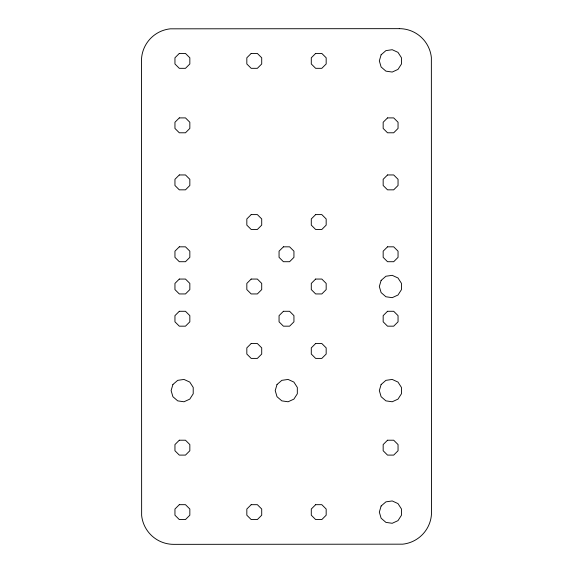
<?xml version="1.0" encoding="UTF-8"?>
<svg xmlns="http://www.w3.org/2000/svg" width="573" height="573" viewBox="0 0 573 573"><rect width="100%" height="100%" fill="white"/><g stroke="black" fill="none" stroke-linecap="round" stroke-linejoin="round"><path stroke-width="0.86" d="M172.903 384.504L171.112 390.607L172.903 396.709L177.709 400.871L183.997 401.773L189.778 399.13L193.216 393.787L193.216 387.427L189.778 382.084L183.997 379.441L177.709 380.343L172.903 384.504M277.01 384.504L275.219 390.607L277.01 396.709L281.816 400.871L288.104 401.773L293.885 399.13L297.323 393.787L297.323 387.427L293.885 382.084L288.104 379.441L281.816 380.343L277.01 384.504M381.117 54.779L379.326 60.881L381.117 66.984L385.923 71.145L392.211 72.048L397.991 69.405L401.429 64.061L401.429 57.701L397.991 52.358L392.211 49.715L385.923 50.617L381.117 54.779M381.117 280.398L379.326 286.5L381.117 292.602L385.923 296.764L392.211 297.666L397.991 295.023L401.429 289.68L401.429 283.32L397.991 277.977L392.211 275.334L385.923 276.236L381.117 280.398M381.117 384.504L379.326 390.607L381.117 396.709L385.923 400.871L392.211 401.773L397.991 399.13L401.429 393.787L401.429 387.427L397.991 382.084L392.211 379.441L385.923 380.343L381.117 384.504M381.117 506.016L379.326 512.119L381.117 518.221L385.923 522.383L392.211 523.285L397.991 520.642L401.429 515.299L401.429 508.939L397.991 503.595L392.211 500.952L385.923 501.855L381.117 506.016M179.306 53.439L174.951 57.794L174.951 63.968L179.306 68.323L185.48 68.323L189.835 63.968L189.835 57.794L185.48 53.439L179.306 53.439M179.306 117.902L174.951 122.257L174.951 128.431L179.306 132.786L185.48 132.786L189.835 128.431L189.835 122.257L185.48 117.902L179.306 117.902M251.182 53.439L246.827 57.794L246.827 63.968L251.182 68.323L257.356 68.323L261.711 63.968L261.711 57.794L257.356 53.439L251.182 53.439M179.306 174.951L174.951 179.306L174.951 185.48L179.306 189.835L185.48 189.835L189.835 185.48L189.835 179.306L185.48 174.951L179.306 174.951M315.644 53.439L311.289 57.794L311.289 63.968L315.644 68.323L321.818 68.323L326.173 63.968L326.173 57.794L321.818 53.439L315.644 53.439M179.306 246.827L174.951 251.182L174.951 257.356L179.306 261.711L185.48 261.711L189.835 257.356L189.835 251.182L185.48 246.827L179.306 246.827M179.306 279.058L174.951 283.413L174.951 289.587L179.306 293.942L185.48 293.942L189.835 289.587L189.835 283.413L185.48 279.058L179.306 279.058M251.182 214.596L246.827 218.95L246.827 225.125L251.182 229.479L257.356 229.479L261.711 225.125L261.711 218.95L257.356 214.596L251.182 214.596M179.306 311.289L174.951 315.644L174.951 321.818L179.306 326.173L185.48 326.173L189.835 321.818L189.835 315.644L185.48 311.289L179.306 311.289M387.52 117.902L383.165 122.257L383.165 128.431L387.52 132.786L393.694 132.786L398.049 128.431L398.049 122.257L393.694 117.902L387.52 117.902M251.182 279.058L246.827 283.413L246.827 289.587L251.182 293.942L257.356 293.942L261.711 289.587L261.711 283.413L257.356 279.058L251.182 279.058M283.413 246.827L279.058 251.182L279.058 257.356L283.413 261.711L289.587 261.711L293.942 257.356L293.942 251.182L289.587 246.827L283.413 246.827M315.644 214.596L311.289 218.95L311.289 225.125L315.644 229.479L321.818 229.479L326.173 225.125L326.173 218.95L321.818 214.596L315.644 214.596M387.52 174.951L383.165 179.306L383.165 185.48L387.52 189.835L393.694 189.835L398.049 185.48L398.049 179.306L393.694 174.951L387.52 174.951M251.182 343.521L246.827 347.875L246.827 354.05L251.182 358.404L257.356 358.404L261.711 354.05L261.711 347.875L257.356 343.521L251.182 343.521M283.413 311.289L279.058 315.644L279.058 321.818L283.413 326.173L289.587 326.173L293.942 321.818L293.942 315.644L289.587 311.289L283.413 311.289M315.644 279.058L311.289 283.413L311.289 289.587L315.644 293.942L321.818 293.942L326.173 289.587L326.173 283.413L321.818 279.058L315.644 279.058M179.306 440.214L174.951 444.569L174.951 450.743L179.306 455.098L185.48 455.098L189.835 450.743L189.835 444.569L185.48 440.214L179.306 440.214M387.52 246.827L383.165 251.182L383.165 257.356L387.52 261.711L393.694 261.711L398.049 257.356L398.049 251.182L393.694 246.827L387.52 246.827M315.644 343.521L311.289 347.875L311.289 354.05L315.644 358.404L321.818 358.404L326.173 354.05L326.173 347.875L321.818 343.521L315.644 343.521M179.306 504.677L174.951 509.032L174.951 515.206L179.306 519.561L185.48 519.561L189.835 515.206L189.835 509.032L185.48 504.677L179.306 504.677M387.52 311.289L383.165 315.644L383.165 321.818L387.52 326.173L393.694 326.173L398.049 321.818L398.049 315.644L393.694 311.289L387.52 311.289M251.182 504.677L246.827 509.032L246.827 515.206L251.182 519.561L257.356 519.561L261.711 515.206L261.711 509.032L257.356 504.677L251.182 504.677M315.644 504.677L311.289 509.032L311.289 515.206L315.644 519.561L321.818 519.561L326.173 515.206L326.173 509.032L321.818 504.677L315.644 504.677M387.52 440.214L383.165 444.569L383.165 450.743L387.52 455.098L393.694 455.098L398.049 450.743L398.049 444.569L393.694 440.214L387.52 440.214M399.309 28.65L170.324 28.829A32.231 32.231 0 0 0 141.459 60.881L141.638 515.485A32.231 32.231 0 0 0 173.691 544.35L402.676 544.171A32.231 32.231 0 0 0 431.541 512.119L431.362 57.515A32.231 32.231 0 0 0 399.309 28.65"/></g></svg>
